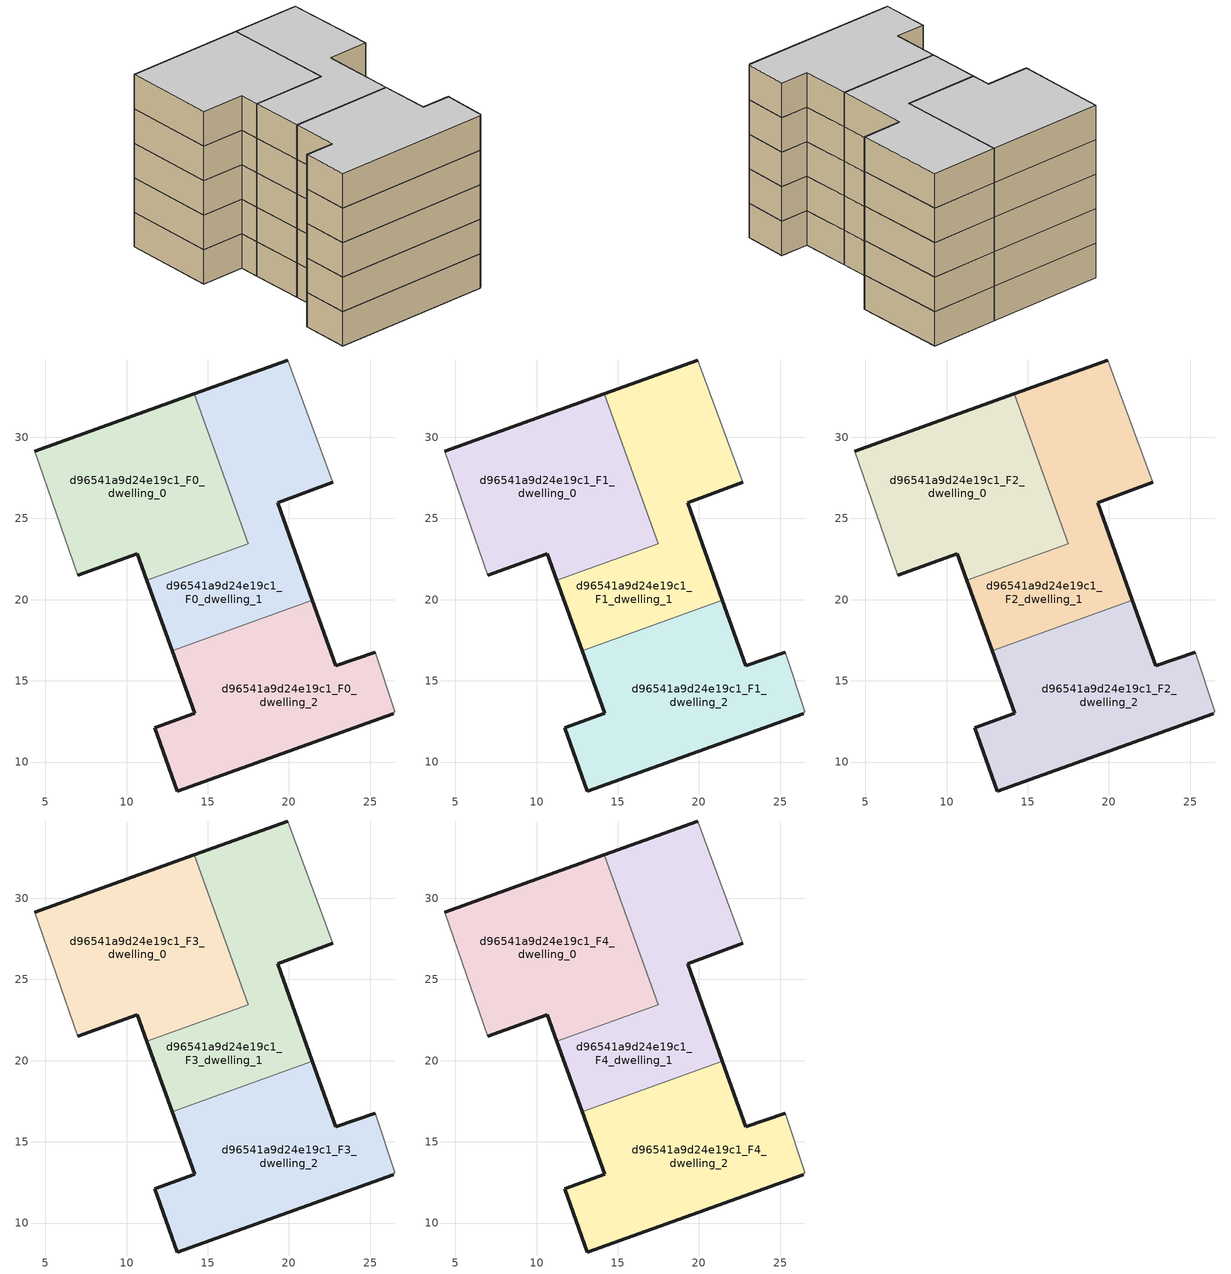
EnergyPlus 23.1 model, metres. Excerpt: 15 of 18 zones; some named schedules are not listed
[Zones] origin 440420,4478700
d96541a9d24e19c1_F0_dwelling_0
 floor ground (EU_floor_Construction): 17.5,23.45 14.17,32.68 4.33,29.13 7,21.51 10.66,22.82 11.25,21.19 z0
 wall outside (EU_wall_Construction): 11.25,21.19 10.66,22.82 7,21.51 / 4.33,29.13 14.17,32.68 z0:3
 wall adiabatic (EU_wall_Construction): 7,21.51 4.33,29.13 z0:3
 wall to d96541a9d24e19c1_F0_dwelling_1 (EU_wall_Construction): 14.17,32.68 17.5,23.45 11.25,21.19 z0:3
d96541a9d24e19c1_F0_dwelling_1
 floor ground (EU_floor_Construction): 21.45,19.96 19.3,25.96 22.7,27.23 19.93,34.76 14.17,32.68 17.5,23.45 11.25,21.19 12.81,16.85 z0
 wall outside (EU_wall_Construction): 14.17,32.68 19.93,34.76 / 22.7,27.23 19.3,25.96 21.45,19.96 / 12.81,16.85 11.25,21.19 z0:3
 wall adiabatic (EU_wall_Construction): 19.93,34.76 22.7,27.23 z0:3
 wall to d96541a9d24e19c1_F0_dwelling_2 (EU_wall_Construction): 21.45,19.96 12.81,16.85 z0:3
d96541a9d24e19c1_F0_dwelling_2
 floor ground (EU_floor_Construction): 26.41,12.97 26.53,13.12 25.31,16.75 22.89,15.93 21.45,19.96 12.81,16.85 14.2,12.99 11.74,12.11 13.11,8.21 z0
 wall outside (EU_wall_Construction): 21.45,19.96 22.89,15.93 25.31,16.75 / 26.41,12.97 13.11,8.21 11.74,12.11 14.2,12.99 12.81,16.85 z0:3
 wall adiabatic (EU_wall_Construction): 25.31,16.75 26.53,13.12 26.41,12.97 z0:3
d96541a9d24e19c1_F1_dwelling_0
 floor to d96541a9d24e19c1_F0_dwelling_0 (EU_floor_Construction): 17.5,23.45 14.17,32.68 4.33,29.13 7,21.51 10.66,22.82 11.25,21.19 z3
 wall outside (EU_wall_Construction): 11.25,21.19 10.66,22.82 7,21.51 / 4.33,29.13 14.17,32.68 z3:6
 wall adiabatic (EU_wall_Construction): 7,21.51 4.33,29.13 z3:6
 wall to d96541a9d24e19c1_F1_dwelling_1 (EU_wall_Construction): 14.17,32.68 17.5,23.45 11.25,21.19 z3:6
d96541a9d24e19c1_F1_dwelling_1
 floor to d96541a9d24e19c1_F0_dwelling_1 (EU_floor_Construction): 21.45,19.96 19.3,25.96 22.7,27.23 19.93,34.76 14.17,32.68 17.5,23.45 11.25,21.19 12.81,16.85 z3
 wall outside (EU_wall_Construction): 14.17,32.68 19.93,34.76 / 22.7,27.23 19.3,25.96 21.45,19.96 / 12.81,16.85 11.25,21.19 z3:6
 wall adiabatic (EU_wall_Construction): 19.93,34.76 22.7,27.23 z3:6
 wall to d96541a9d24e19c1_F1_dwelling_2 (EU_wall_Construction): 21.45,19.96 12.81,16.85 z3:6
d96541a9d24e19c1_F1_dwelling_2
 floor to d96541a9d24e19c1_F0_dwelling_2 (EU_floor_Construction): 26.41,12.97 26.53,13.12 25.31,16.75 22.89,15.93 21.45,19.96 12.81,16.85 14.2,12.99 11.74,12.11 13.11,8.21 z3
 wall outside (EU_wall_Construction): 21.45,19.96 22.89,15.93 25.31,16.75 / 26.41,12.97 13.11,8.21 11.74,12.11 14.2,12.99 12.81,16.85 z3:6
 wall adiabatic (EU_wall_Construction): 25.31,16.75 26.53,13.12 26.41,12.97 z3:6
d96541a9d24e19c1_F2_dwelling_0
 floor to d96541a9d24e19c1_F1_dwelling_0 (EU_floor_Construction): 17.5,23.45 14.17,32.68 4.33,29.13 7,21.51 10.66,22.82 11.25,21.19 z6
 wall outside (EU_wall_Construction): 11.25,21.19 10.66,22.82 7,21.51 / 4.33,29.13 14.17,32.68 z6:9
 wall adiabatic (EU_wall_Construction): 7,21.51 4.33,29.13 z6:9
 wall to d96541a9d24e19c1_F2_dwelling_1 (EU_wall_Construction): 14.17,32.68 17.5,23.45 11.25,21.19 z6:9
d96541a9d24e19c1_F2_dwelling_1
 floor to d96541a9d24e19c1_F1_dwelling_1 (EU_floor_Construction): 21.45,19.96 19.3,25.96 22.7,27.23 19.93,34.76 14.17,32.68 17.5,23.45 11.25,21.19 12.81,16.85 z6
 wall outside (EU_wall_Construction): 14.17,32.68 19.93,34.76 / 22.7,27.23 19.3,25.96 21.45,19.96 / 12.81,16.85 11.25,21.19 z6:9
 wall adiabatic (EU_wall_Construction): 19.93,34.76 22.7,27.23 z6:9
 wall to d96541a9d24e19c1_F2_dwelling_2 (EU_wall_Construction): 21.45,19.96 12.81,16.85 z6:9
d96541a9d24e19c1_F2_dwelling_2
 floor to d96541a9d24e19c1_F1_dwelling_2 (EU_floor_Construction): 26.41,12.97 26.53,13.12 25.31,16.75 22.89,15.93 21.45,19.96 12.81,16.85 14.2,12.99 11.74,12.11 13.11,8.21 z6
 wall outside (EU_wall_Construction): 21.45,19.96 22.89,15.93 25.31,16.75 / 26.41,12.97 13.11,8.21 11.74,12.11 14.2,12.99 12.81,16.85 z6:9
 wall adiabatic (EU_wall_Construction): 25.31,16.75 26.53,13.12 26.41,12.97 z6:9
d96541a9d24e19c1_F3_dwelling_0
 floor to d96541a9d24e19c1_F2_dwelling_0 (EU_floor_Construction): 17.5,23.45 14.17,32.68 4.33,29.13 7,21.51 10.66,22.82 11.25,21.19 z9
 wall outside (EU_wall_Construction): 11.25,21.19 10.66,22.82 7,21.51 / 4.33,29.13 14.17,32.68 z9:12
 wall adiabatic (EU_wall_Construction): 7,21.51 4.33,29.13 z9:12
 wall to d96541a9d24e19c1_F3_dwelling_1 (EU_wall_Construction): 14.17,32.68 17.5,23.45 11.25,21.19 z9:12
d96541a9d24e19c1_F3_dwelling_1
 floor to d96541a9d24e19c1_F2_dwelling_1 (EU_floor_Construction): 21.45,19.96 19.3,25.96 22.7,27.23 19.93,34.76 14.17,32.68 17.5,23.45 11.25,21.19 12.81,16.85 z9
 wall outside (EU_wall_Construction): 14.17,32.68 19.93,34.76 / 22.7,27.23 19.3,25.96 21.45,19.96 / 12.81,16.85 11.25,21.19 z9:12
 wall adiabatic (EU_wall_Construction): 19.93,34.76 22.7,27.23 z9:12
 wall to d96541a9d24e19c1_F3_dwelling_2 (EU_wall_Construction): 21.45,19.96 12.81,16.85 z9:12
d96541a9d24e19c1_F3_dwelling_2
 floor to d96541a9d24e19c1_F2_dwelling_2 (EU_floor_Construction): 26.41,12.97 26.53,13.12 25.31,16.75 22.89,15.93 21.45,19.96 12.81,16.85 14.2,12.99 11.74,12.11 13.11,8.21 z9
 wall outside (EU_wall_Construction): 21.45,19.96 22.89,15.93 25.31,16.75 / 26.41,12.97 13.11,8.21 11.74,12.11 14.2,12.99 12.81,16.85 z9:12
 wall adiabatic (EU_wall_Construction): 25.31,16.75 26.53,13.12 26.41,12.97 z9:12
d96541a9d24e19c1_F4_dwelling_0
 floor to d96541a9d24e19c1_F3_dwelling_0 (EU_floor_Construction): 17.5,23.45 14.17,32.68 4.33,29.13 7,21.51 10.66,22.82 11.25,21.19 z12
 wall outside (EU_wall_Construction): 11.25,21.19 10.66,22.82 7,21.51 / 4.33,29.13 14.17,32.68 z12:15
 wall adiabatic (EU_wall_Construction): 7,21.51 4.33,29.13 z12:15
 wall to d96541a9d24e19c1_F4_dwelling_1 (EU_wall_Construction): 14.17,32.68 17.5,23.45 11.25,21.19 z12:15
 ceiling to d96541a9d24e19c1_F5_dwelling_0 (EU_floor_Construction): 14.17,32.68 17.5,23.45 11.25,21.19 10.66,22.82 7,21.51 4.33,29.13 z15
d96541a9d24e19c1_F4_dwelling_1
 floor to d96541a9d24e19c1_F3_dwelling_1 (EU_floor_Construction): 21.45,19.96 19.3,25.96 22.7,27.23 19.93,34.76 14.17,32.68 17.5,23.45 11.25,21.19 12.81,16.85 z12
 wall outside (EU_wall_Construction): 14.17,32.68 19.93,34.76 / 22.7,27.23 19.3,25.96 21.45,19.96 / 12.81,16.85 11.25,21.19 z12:15
 wall adiabatic (EU_wall_Construction): 19.93,34.76 22.7,27.23 z12:15
 wall to d96541a9d24e19c1_F4_dwelling_2 (EU_wall_Construction): 21.45,19.96 12.81,16.85 z12:15
 ceiling to d96541a9d24e19c1_F5_dwelling_1 (EU_floor_Construction): 19.93,34.76 22.7,27.23 19.3,25.96 21.45,19.96 12.81,16.85 11.25,21.19 17.5,23.45 14.17,32.68 z15
d96541a9d24e19c1_F4_dwelling_2
 floor to d96541a9d24e19c1_F3_dwelling_2 (EU_floor_Construction): 26.41,12.97 26.53,13.12 25.31,16.75 22.89,15.93 21.45,19.96 12.81,16.85 14.2,12.99 11.74,12.11 13.11,8.21 z12
 wall outside (EU_wall_Construction): 21.45,19.96 22.89,15.93 25.31,16.75 / 26.41,12.97 13.11,8.21 11.74,12.11 14.2,12.99 12.81,16.85 z12:15
 wall adiabatic (EU_wall_Construction): 25.31,16.75 26.53,13.12 26.41,12.97 z12:15
 ceiling to d96541a9d24e19c1_F5_dwelling_2 (EU_floor_Construction): 25.31,16.75 26.53,13.12 26.41,12.97 13.11,8.21 11.74,12.11 14.2,12.99 12.81,16.85 21.45,19.96 22.89,15.93 z15
[Building]
EU S2 Campaign: North Axis=0; Terrain=City; Solar Distribution=FullExterior
[Site:Location]
Madrid: Latitude=40.5; Longitude=-3.5; Time Zone=1; Elevation=609
[SizingPeriod:WeatherFileDays]
AnnualSizingPeriod: Begin Month=1; Begin Day of Month=1; End Month=12; End Day of Month=31; Day of Week for Start Day=Monday; Use Weather File Daylight Saving Period=No; Use Weather File Rain and Snow Indicators=No
[MATERIAL]
EU_InternalMass_Material: Roughness=MediumRough; Thickness=0.1; Conductivity=1; Density=1800; Specific Heat=900; Thermal Absorptance=0.9; Solar Absorptance=0.7; Visible Absorptance=0.7
[MATERIAL:NOMASS] Roughness=MediumRough; Thermal Absorptance=0.9; Solar Absorptance=0.7; Visible Absorptance=0.7
Name | Thermal Resistance
EU_wall_NoMass | 0.609216
EU_floor_NoMass | 0.568163
[CONSTRUCTION]
EU_wall_Construction: EU_wall_NoMass
EU_floor_Construction: EU_floor_NoMass
EU_InternalMass_Construction: EU_InternalMass_Material
[ZONE] Type=1; Multiplier=1; Ceiling Height=autocalculate; Floor Area=autocalculate; Part of Total Floor Area=Yes
Name | Volume
d96541a9d24e19c1_F0_dwelling_0 | 289.085
d96541a9d24e19c1_F1_dwelling_0; d96541a9d24e19c1_F2_dwelling_0; d96541a9d24e19c1_F3_dwelling_0; d96541a9d24e19c1_F4_dwelling_0 | 289.084
d96541a9d24e19c1_F0_dwelling_1; d96541a9d24e19c1_F1_dwelling_1; d96541a9d24e19c1_F2_dwelling_1; d96541a9d24e19c1_F3_dwelling_1; d96541a9d24e19c1_F4_dwelling_1 | 289.073
d96541a9d24e19c1_F0_dwelling_2; d96541a9d24e19c1_F1_dwelling_2; d96541a9d24e19c1_F2_dwelling_2; d96541a9d24e19c1_F3_dwelling_2; d96541a9d24e19c1_F4_dwelling_2 | 289.078
[INTERNALMASS] Construction=EU_InternalMass_Construction
Name | Zone or ZoneList | Surface Area
d96541a9d24e19c1_F0_dwelling_0_EU_InternalMass | d96541a9d24e19c1_F0_dwelling_0 | 96.3581
d96541a9d24e19c1_F0_dwelling_1_EU_InternalMass | d96541a9d24e19c1_F0_dwelling_1 | 96.3578
d96541a9d24e19c1_F0_dwelling_2_EU_InternalMass | d96541a9d24e19c1_F0_dwelling_2 | 96.3568
d96541a9d24e19c1_F1_dwelling_0_EU_InternalMass | d96541a9d24e19c1_F1_dwelling_0 | 96.3581
d96541a9d24e19c1_F1_dwelling_1_EU_InternalMass | d96541a9d24e19c1_F1_dwelling_1 | 96.3578
d96541a9d24e19c1_F1_dwelling_2_EU_InternalMass | d96541a9d24e19c1_F1_dwelling_2 | 96.3568
d96541a9d24e19c1_F2_dwelling_0_EU_InternalMass | d96541a9d24e19c1_F2_dwelling_0 | 96.3581
d96541a9d24e19c1_F2_dwelling_1_EU_InternalMass | d96541a9d24e19c1_F2_dwelling_1 | 96.3578
d96541a9d24e19c1_F2_dwelling_2_EU_InternalMass | d96541a9d24e19c1_F2_dwelling_2 | 96.3568
d96541a9d24e19c1_F3_dwelling_0_EU_InternalMass | d96541a9d24e19c1_F3_dwelling_0 | 96.3581
d96541a9d24e19c1_F3_dwelling_1_EU_InternalMass | d96541a9d24e19c1_F3_dwelling_1 | 96.3578
d96541a9d24e19c1_F3_dwelling_2_EU_InternalMass | d96541a9d24e19c1_F3_dwelling_2 | 96.3568
d96541a9d24e19c1_F4_dwelling_0_EU_InternalMass | d96541a9d24e19c1_F4_dwelling_0 | 96.3581
d96541a9d24e19c1_F4_dwelling_1_EU_InternalMass | d96541a9d24e19c1_F4_dwelling_1 | 96.3578
d96541a9d24e19c1_F4_dwelling_2_EU_InternalMass | d96541a9d24e19c1_F4_dwelling_2 | 96.3568
[OTHEREQUIPMENT] Fuel Type=Electricity; Design Level Calculation Method=Watts/Area; Power per Zone Floor Area=1; Fraction Latent=0; Fraction Radiant=0; Fraction Lost=0; Carbon Dioxide Generation Rate=0; EndUse Subcategory=EU_Step8_InternalGains
Name | Zone or ZoneList or Space or SpaceList | Schedule
EU_Step8_InternalGain_d96541a9d24e19c1_F0_dwelling_0_f000 | d96541a9d24e19c1_F0_dwelling_0 | EU_Step8_GainSchedule_d96541a9d24e19c1_F0_dwelling_0_f000
EU_Step8_InternalGain_d96541a9d24e19c1_F0_dwelling_1_f000 | d96541a9d24e19c1_F0_dwelling_1 | EU_Step8_GainSchedule_d96541a9d24e19c1_F0_dwelling_1_f000
EU_Step8_InternalGain_d96541a9d24e19c1_F0_dwelling_2_f000 | d96541a9d24e19c1_F0_dwelling_2 | EU_Step8_GainSchedule_d96541a9d24e19c1_F0_dwelling_2_f000
EU_Step8_InternalGain_d96541a9d24e19c1_F1_dwelling_0_f000 | d96541a9d24e19c1_F1_dwelling_0 | EU_Step8_GainSchedule_d96541a9d24e19c1_F1_dwelling_0_f000
EU_Step8_InternalGain_d96541a9d24e19c1_F1_dwelling_1_f000 | d96541a9d24e19c1_F1_dwelling_1 | EU_Step8_GainSchedule_d96541a9d24e19c1_F1_dwelling_1_f000
EU_Step8_InternalGain_d96541a9d24e19c1_F1_dwelling_2_f000 | d96541a9d24e19c1_F1_dwelling_2 | EU_Step8_GainSchedule_d96541a9d24e19c1_F1_dwelling_2_f000
EU_Step8_InternalGain_d96541a9d24e19c1_F2_dwelling_0_f000 | d96541a9d24e19c1_F2_dwelling_0 | EU_Step8_GainSchedule_d96541a9d24e19c1_F2_dwelling_0_f000
EU_Step8_InternalGain_d96541a9d24e19c1_F2_dwelling_1_f000 | d96541a9d24e19c1_F2_dwelling_1 | EU_Step8_GainSchedule_d96541a9d24e19c1_F2_dwelling_1_f000
EU_Step8_InternalGain_d96541a9d24e19c1_F2_dwelling_2_f000 | d96541a9d24e19c1_F2_dwelling_2 | EU_Step8_GainSchedule_d96541a9d24e19c1_F2_dwelling_2_f000
EU_Step8_InternalGain_d96541a9d24e19c1_F3_dwelling_0_f000 | d96541a9d24e19c1_F3_dwelling_0 | EU_Step8_GainSchedule_d96541a9d24e19c1_F3_dwelling_0_f000
EU_Step8_InternalGain_d96541a9d24e19c1_F3_dwelling_1_f000 | d96541a9d24e19c1_F3_dwelling_1 | EU_Step8_GainSchedule_d96541a9d24e19c1_F3_dwelling_1_f000
EU_Step8_InternalGain_d96541a9d24e19c1_F3_dwelling_2_f000 | d96541a9d24e19c1_F3_dwelling_2 | EU_Step8_GainSchedule_d96541a9d24e19c1_F3_dwelling_2_f000
EU_Step8_InternalGain_d96541a9d24e19c1_F4_dwelling_0_f000 | d96541a9d24e19c1_F4_dwelling_0 | EU_Step8_GainSchedule_d96541a9d24e19c1_F4_dwelling_0_f000
EU_Step8_InternalGain_d96541a9d24e19c1_F4_dwelling_1_f000 | d96541a9d24e19c1_F4_dwelling_1 | EU_Step8_GainSchedule_d96541a9d24e19c1_F4_dwelling_1_f000
EU_Step8_InternalGain_d96541a9d24e19c1_F4_dwelling_2_f000 | d96541a9d24e19c1_F4_dwelling_2 | EU_Step8_GainSchedule_d96541a9d24e19c1_F4_dwelling_2_f000
[ZONEVENTILATION:DESIGNFLOWRATE] Schedule=EU_AlwaysOn; Design Flow Rate Calculation Method=AirChanges/Hour; Air Changes per Hour=0.752966; Ventilation Type=Natural; Fan Pressure Rise=0; Fan Total Efficiency=1; Constant Term Coefficient=1; Temperature Term Coefficient=0; Velocity Term Coefficient=0; Velocity Squared Term Coefficient=0; Minimum Indoor Temperature=-100; Maximum Indoor Temperature=100; Delta Temperature=-100; Minimum Outdoor Temperature=-100; Maximum Outdoor Temperature=100; Maximum Wind Speed=40
Name | Zone or ZoneList or Space or SpaceList
EU_ConstantAir_d96541a9d24e19c1_F0_dwelling_0 | d96541a9d24e19c1_F0_dwelling_0
EU_ConstantAir_d96541a9d24e19c1_F0_dwelling_1 | d96541a9d24e19c1_F0_dwelling_1
EU_ConstantAir_d96541a9d24e19c1_F0_dwelling_2 | d96541a9d24e19c1_F0_dwelling_2
EU_ConstantAir_d96541a9d24e19c1_F1_dwelling_0 | d96541a9d24e19c1_F1_dwelling_0
EU_ConstantAir_d96541a9d24e19c1_F1_dwelling_1 | d96541a9d24e19c1_F1_dwelling_1
EU_ConstantAir_d96541a9d24e19c1_F1_dwelling_2 | d96541a9d24e19c1_F1_dwelling_2
EU_ConstantAir_d96541a9d24e19c1_F2_dwelling_0 | d96541a9d24e19c1_F2_dwelling_0
EU_ConstantAir_d96541a9d24e19c1_F2_dwelling_1 | d96541a9d24e19c1_F2_dwelling_1
EU_ConstantAir_d96541a9d24e19c1_F2_dwelling_2 | d96541a9d24e19c1_F2_dwelling_2
EU_ConstantAir_d96541a9d24e19c1_F3_dwelling_0 | d96541a9d24e19c1_F3_dwelling_0
EU_ConstantAir_d96541a9d24e19c1_F3_dwelling_1 | d96541a9d24e19c1_F3_dwelling_1
EU_ConstantAir_d96541a9d24e19c1_F3_dwelling_2 | d96541a9d24e19c1_F3_dwelling_2
EU_ConstantAir_d96541a9d24e19c1_F4_dwelling_0 | d96541a9d24e19c1_F4_dwelling_0
EU_ConstantAir_d96541a9d24e19c1_F4_dwelling_1 | d96541a9d24e19c1_F4_dwelling_1
EU_ConstantAir_d96541a9d24e19c1_F4_dwelling_2 | d96541a9d24e19c1_F4_dwelling_2
[HVACTEMPLATE:THERMOSTAT] Constant Heating Setpoint=20; Constant Cooling Setpoint=50
EU_HeatOnly_d96541a9d24e19c1_F0_dwelling_0; EU_HeatOnly_d96541a9d24e19c1_F0_dwelling_1; EU_HeatOnly_d96541a9d24e19c1_F0_dwelling_2; EU_HeatOnly_d96541a9d24e19c1_F1_dwelling_0; EU_HeatOnly_d96541a9d24e19c1_F1_dwelling_1; EU_HeatOnly_d96541a9d24e19c1_F1_dwelling_2; EU_HeatOnly_d96541a9d24e19c1_F2_dwelling_0; EU_HeatOnly_d96541a9d24e19c1_F2_dwelling_1; EU_HeatOnly_d96541a9d24e19c1_F2_dwelling_2; EU_HeatOnly_d96541a9d24e19c1_F3_dwelling_0; EU_HeatOnly_d96541a9d24e19c1_F3_dwelling_1; EU_HeatOnly_d96541a9d24e19c1_F3_dwelling_2; EU_HeatOnly_d96541a9d24e19c1_F4_dwelling_0; EU_HeatOnly_d96541a9d24e19c1_F4_dwelling_1; EU_HeatOnly_d96541a9d24e19c1_F4_dwelling_2; EU_HeatOnly_d96541a9d24e19c1_F5_dwelling_0; EU_HeatOnly_d96541a9d24e19c1_F5_dwelling_1; EU_HeatOnly_d96541a9d24e19c1_F5_dwelling_2
[HVACTEMPLATE:ZONE:IDEALLOADSAIRSYSTEM] System Availability Schedule=EU_AlwaysOn; Maximum Heating Supply Air Temperature=50; Minimum Cooling Supply Air Temperature=13; Maximum Heating Supply Air Humidity Ratio=0.0156; Minimum Cooling Supply Air Humidity Ratio=0.0077; Heating Limit=NoLimit; Cooling Limit=NoLimit; Heating Availability Schedule=EU_AlwaysOn; Cooling Availability Schedule=EU_CoolingOff; Dehumidification Control Type=ConstantSensibleHeatRatio; Cooling Sensible Heat Ratio=0.7; Dehumidification Setpoint=60; Humidification Control Type=None; Humidification Setpoint=30; Outdoor Air Method=None; Outdoor Air Flow Rate per Person=0.00944; Outdoor Air Flow Rate per Zone Floor Area=0; Outdoor Air Flow Rate per Zone=0; Demand Controlled Ventilation Type=None; Outdoor Air Economizer Type=NoEconomizer; Heat Recovery Type=None; Sensible Heat Recovery Effectiveness=0.7; Latent Heat Recovery Effectiveness=0.65
Name | Template Thermostat
d96541a9d24e19c1_F0_dwelling_0 | EU_HeatOnly_d96541a9d24e19c1_F0_dwelling_0
d96541a9d24e19c1_F0_dwelling_1 | EU_HeatOnly_d96541a9d24e19c1_F0_dwelling_1
d96541a9d24e19c1_F0_dwelling_2 | EU_HeatOnly_d96541a9d24e19c1_F0_dwelling_2
d96541a9d24e19c1_F1_dwelling_0 | EU_HeatOnly_d96541a9d24e19c1_F1_dwelling_0
d96541a9d24e19c1_F1_dwelling_1 | EU_HeatOnly_d96541a9d24e19c1_F1_dwelling_1
d96541a9d24e19c1_F1_dwelling_2 | EU_HeatOnly_d96541a9d24e19c1_F1_dwelling_2
d96541a9d24e19c1_F2_dwelling_0 | EU_HeatOnly_d96541a9d24e19c1_F2_dwelling_0
d96541a9d24e19c1_F2_dwelling_1 | EU_HeatOnly_d96541a9d24e19c1_F2_dwelling_1
